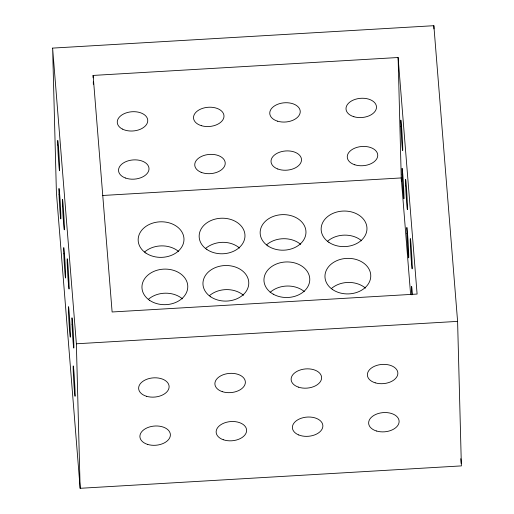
<?xml version="1.0" encoding="UTF-8"?>
<svg xmlns="http://www.w3.org/2000/svg" width="514" height="514" viewBox="0 0 514 514"><rect width="100%" height="100%" fill="white"/><g stroke="black" fill="none" stroke-linecap="round" stroke-linejoin="round"><path stroke-width="0.77" d="M205.51 248.487C214.878 240.61 230.111 240.083 239.556 248.044M52.621 48.104L433.855 25.7L457.595 321.385L461.379 465.896L80.145 488.3L56.405 192.615L52.621 48.104L76.368 343.789L80.145 488.3M93.118 75.43L398.106 57.51L417.098 294.059L112.116 311.979L93.118 75.43L93.182 77.839M102.671 195.481L401.254 177.934L410.628 294.612M76.368 343.789L457.595 321.385M460.801 458.706L461.186 463.499M433.855 25.7L433.938 28.912M398.106 57.51L401.338 181.146M93.285 81.855L93.349 84.264M331.305 288.63A22.924 17.791 -1.5 0 1 365.48 288.11M327.508 241.317A22.924 17.791 -1.5 0 1 361.683 240.803M148.315 299.379A22.924 17.791 -1.5 0 1 182.489 298.865M209.314 295.801A22.924 17.791 -1.5 0 1 243.488 295.28M266.509 244.902A22.924 17.791 -1.5 0 1 300.684 244.381M270.139 292.37A22.924 17.791 -1.5 0 1 304.314 291.554M144.518 252.072A22.924 17.791 -1.5 0 1 178.692 251.552M411.733 294.811A15.279 0.405 86.6 0 1 411.598 286.439A15.279 0.405 86.6 0 1 412.446 294.734M206.898 249.496A22.924 17.791 -1.5 0 0 244.529 239.293A22.924 17.791 -1.5 0 0 214.768 219.208A22.924 17.791 -1.5 0 0 206.898 249.496M145.899 253.074A22.924 17.791 -1.5 0 0 183.53 242.878A22.924 17.791 -1.5 0 0 153.77 222.793A22.924 17.791 -1.5 0 0 145.899 253.074M332.693 289.633A22.924 17.791 -1.5 0 0 370.318 279.43A22.924 17.791 -1.5 0 0 340.564 259.352A22.924 17.791 -1.5 0 0 332.693 289.633M328.889 242.325A22.924 17.791 -1.5 0 0 366.521 232.122A22.924 17.791 -1.5 0 0 336.76 212.038A22.924 17.791 -1.5 0 0 328.889 242.325M273.223 294.162A22.924 17.791 -1.5 0 0 309.634 281.505A22.924 17.791 -1.5 0 0 277.727 263.502A22.924 17.791 -1.5 0 0 273.223 294.162M149.696 300.388A22.924 17.791 -1.5 0 0 187.327 290.185A22.924 17.791 -1.5 0 0 157.567 270.101A22.924 17.791 -1.5 0 0 149.696 300.388M267.897 245.91A22.924 17.791 -1.5 0 0 305.522 235.708A22.924 17.791 -1.5 0 0 275.767 215.623A22.924 17.791 -1.5 0 0 267.897 245.91M210.695 296.803A22.924 17.791 -1.5 0 0 248.326 286.6A22.924 17.791 -1.5 0 0 218.566 266.515A22.924 17.791 -1.5 0 0 210.695 296.803M353.838 116.71A15.279 9.631 -4.6 0 0 376.492 107.021A15.279 9.631 -4.6 0 0 353.401 100.024A15.279 9.631 -4.6 0 0 353.838 116.71M277.586 121.188A15.279 9.631 -4.6 0 0 300.247 111.506A15.279 9.631 -4.6 0 0 277.149 104.503A15.279 9.631 -4.6 0 0 277.586 121.188M201.34 125.673A15.279 9.631 -4.6 0 0 223.995 115.984A15.279 9.631 -4.6 0 0 200.903 108.987A15.279 9.631 -4.6 0 0 201.34 125.673M122.364 129.059A15.279 9.631 -4.6 0 0 147.441 122.589A15.279 9.631 -4.6 0 0 127.697 112.438A15.279 9.631 -4.6 0 0 122.364 129.059M125.397 177.998A15.279 9.631 -4.6 0 0 148.989 169.344A15.279 9.631 -4.6 0 0 126.9 161.248A15.279 9.631 -4.6 0 0 125.397 177.998M201.154 172.318A15.279 9.631 -4.6 0 0 225.164 164.191A15.279 9.631 -4.6 0 0 203.628 155.562A15.279 9.631 -4.6 0 0 201.154 172.318M277.759 168.99A15.279 9.631 -4.6 0 0 301.474 160.484A15.279 9.631 -4.6 0 0 279.539 152.234A15.279 9.631 -4.6 0 0 277.759 168.99M354.795 164.788A15.279 9.631 -4.6 0 0 377.751 155.408A15.279 9.631 -4.6 0 0 354.956 148.071A15.279 9.631 -4.6 0 0 354.795 164.788M410.339 243.283A15.279 0.405 86.6 0 0 412.029 268.436A15.279 0.405 86.6 0 0 411.348 248.853A15.279 0.405 86.6 0 0 410.339 243.283M405.655 185.907A15.279 0.405 86.6 0 0 407.358 209.609A15.279 0.405 86.6 0 0 406.452 187.642A15.279 0.405 86.6 0 0 405.655 185.907M400.888 126.315A15.279 0.405 86.6 0 0 402.59 150.422A15.279 0.405 86.6 0 0 401.742 129.001A15.279 0.405 86.6 0 0 400.888 126.315M402.147 174.484A15.279 0.405 86.6 0 0 403.85 198.59A15.279 0.405 86.6 0 0 403.002 177.176A15.279 0.405 86.6 0 0 402.147 174.484M406.895 233.626A15.279 0.405 86.6 0 0 408.598 257.732A15.279 0.405 86.6 0 0 407.75 236.311A15.279 0.405 86.6 0 0 406.895 233.626M57.722 145.025A15.279 0.405 86.6 0 0 59.412 170.282A15.279 0.405 86.6 0 0 58.75 150.923A15.279 0.405 86.6 0 0 57.722 145.025M59.039 194.652A15.279 0.405 86.6 0 0 60.742 218.758A15.279 0.405 86.6 0 0 59.894 197.337A15.279 0.405 86.6 0 0 59.039 194.652M63.787 253.787A15.279 0.405 86.6 0 0 65.49 277.894A15.279 0.405 86.6 0 0 64.642 256.473A15.279 0.405 86.6 0 0 63.787 253.787M62.567 206.609A15.279 0.405 86.6 0 0 64.263 229.797A15.279 0.405 86.6 0 0 63.306 207.232A15.279 0.405 86.6 0 0 62.567 206.609M67.212 262.962A15.279 0.405 86.6 0 0 68.889 288.444A15.279 0.405 86.6 0 0 68.278 269.651A15.279 0.405 86.6 0 0 67.212 262.962M72.044 324.373A15.279 0.405 86.6 0 0 73.746 348.049A15.279 0.405 86.6 0 0 72.84 326.049A15.279 0.405 86.6 0 0 72.044 324.373M68.49 311.722A15.279 0.405 86.6 0 0 70.187 336.798A15.279 0.405 86.6 0 0 69.493 317.048A15.279 0.405 86.6 0 0 68.49 311.722M73.284 371.95A15.279 0.405 86.6 0 0 74.986 396.153A15.279 0.405 86.6 0 0 74.151 374.873A15.279 0.405 86.6 0 0 73.284 371.95M147.73 444.443A15.279 9.631 -4.6 0 0 170.385 434.754A15.279 9.631 -4.6 0 0 147.293 427.757A15.279 9.631 -4.6 0 0 147.73 444.443M146.464 396.268A15.279 9.631 -4.6 0 0 169.119 386.586A15.279 9.631 -4.6 0 0 146.027 379.583A15.279 9.631 -4.6 0 0 146.464 396.268M222.254 391.642A15.279 9.631 -4.6 0 0 245.371 382.435A15.279 9.631 -4.6 0 0 222.735 374.918A15.279 9.631 -4.6 0 0 222.254 391.642M223.243 439.721A15.279 9.631 -4.6 0 0 246.617 430.809A15.279 9.631 -4.6 0 0 224.277 422.977A15.279 9.631 -4.6 0 0 223.243 439.721M298.698 434.94A15.279 9.631 -4.6 0 0 322.798 426.935A15.279 9.631 -4.6 0 0 301.384 418.19A15.279 9.631 -4.6 0 0 298.698 434.94M376.466 431.002A15.279 9.631 -4.6 0 0 399.121 421.313A15.279 9.631 -4.6 0 0 376.03 414.316A15.279 9.631 -4.6 0 0 376.466 431.002M298.364 387.119A15.279 9.631 -4.6 0 0 321.61 378.06A15.279 9.631 -4.6 0 0 299.122 370.376A15.279 9.631 -4.6 0 0 298.364 387.119M375.207 382.827A15.279 9.631 -4.6 0 0 397.862 373.145A15.279 9.631 -4.6 0 0 374.77 366.141A15.279 9.631 -4.6 0 0 375.207 382.827"/></g></svg>
